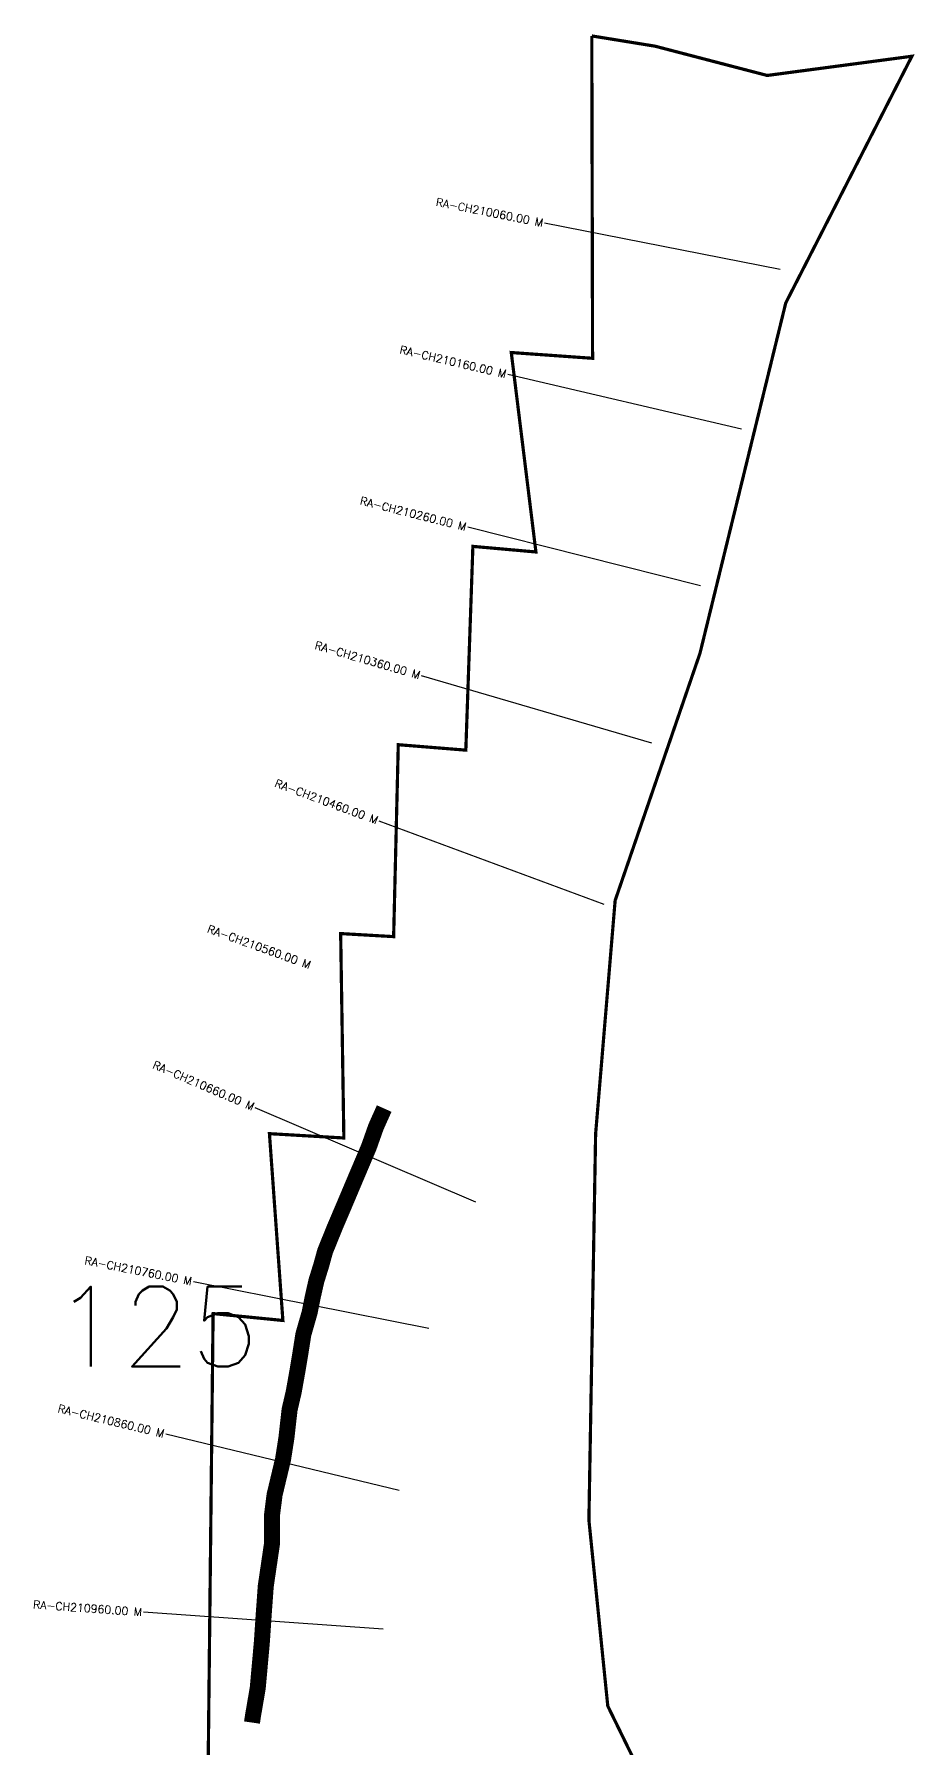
# Model space of a CAD drawing. Header units: metres. Extents: x 274532 to 277135, y 2070870 to 2074816.
# Drawn here: x 274553 to 275104, y 2073745 to 2074816 of the extents above; entities that cross this region are included whole.
import ezdxf
from ezdxf.enums import TextEntityAlignment as Align

# ---------------------------------------------------------------- set-up
doc = ezdxf.new("R2010")
doc.units = ezdxf.units.M
doc.header["$MEASUREMENT"] = 0
for name, color, linetype in [('ARTIFICIALLY PROTECTED', 4, 'Continuous'), ('CS', 134, 'Continuous'), ('CSMark', 6, 'Continuous')]:
    doc.layers.add(name, color=color, linetype=linetype)
doc.styles.get("Standard").update_dxf_attribs({"font": 'simplex.shx'})

msp = doc.modelspace()

# ---------------------------------------------------------------- linework, layer by layer
at = {"color": 6, "const_width": 2, "flags": 128}
for points in [[(274799.8, 2072594.1), (274803.8, 2072931.3), (274763.2, 2072960), (274766.1, 2073019.9), (274729.1, 2073117.3), (274733.8, 2073336.5), (274733.9, 2073340.9), (274693.2, 2073359.5), (274658.9, 2073439.1), (274661.1, 2073641.2), (274665.2, 2074017), (274708.8, 2074012.7), (274700.4, 2074129.4), (274746.9, 2074126.7), (274744.9, 2074254.4), (274778, 2074252.5), (274780.9, 2074372.4), (274823.1, 2074369), (274827.3, 2074490), (274827.5, 2074496.3), (274866.9, 2074492.8), (274851.5, 2074617.4), (274902.3, 2074613.8), (274901.8, 2074815.2)], [(274901.8, 2074815.2), (274941.3, 2074808.8), (275011.4, 2074790.5), (275101.8, 2074802.5), (275023, 2074648.4), (274969.4, 2074429.5), (274916.4, 2074275.1), (274904.2, 2074129.3), (274900, 2073888), (274911.8, 2073771.8), (274949.8, 2073694)]]:
    msp.add_lwpolyline(points, dxfattribs=at)
at = {"layer": 'ARTIFICIALLY PROTECTED', "const_width": 10, "flags": 128}
msp.add_lwpolyline([(274772.1, 2074145.1), (274767, 2074133.7), (274762.5, 2074121), (274754.3, 2074101.7), (274746.4, 2074083), (274741.4, 2074071.3), (274738.4, 2074063.9), (274735.2, 2074056), (274732.8, 2074047.3), (274729.7, 2074037.3), (274727.6, 2074028), (274725.5, 2074017.6), (274721.6, 2074004), (274719.6, 2073991.3), (274717.8, 2073980.6), (274715.6, 2073968.2), (274713, 2073957), (274711, 2073939.3), (274708.9, 2073925.9), (274703.6, 2073903.7), (274702, 2073891), (274702.1, 2073873.9), (274698.1, 2073846.7), (274696.8, 2073828.7), (274695.7, 2073812.1), (274693.1, 2073783.1), (274690.1, 2073765.6), (274689.5, 2073761.5)], dxfattribs=at)
at = {"layer": 'CS'}
for p, q in [((275019.5, 2074669.2), (274872.3, 2074698.2)), ((274995.3, 2074569.5), (274849.3, 2074603.7)), ((274969.8, 2074471.6), (274824.3, 2074508.2)), ((274939.4, 2074373.4), (274795.4, 2074415.4)), ((274909.6, 2074272.5), (274768.9, 2074324.6)), ((274829.4, 2074086.6), (274691.5, 2074145.6)), ((274800, 2074007.7), (274652.9, 2074036.9)), ((274781.4, 2073906.5), (274635.6, 2073941.7)), ((274771.4, 2073819.8), (274621.8, 2073830.4))]:
    msp.add_line(p, q, dxfattribs=at)

# ---------------------------------------------------------------- texts
at = {"insert": (274565.3, 2074033.9), "char_height": 50, "attachment_point": 1}
msp.add_mtext_dynamic_manual_height_columns('125', width=84.374, gutter_width=1, heights=[74.2], dxfattribs=at)
at = {"layer": 'CSMark'}
for s, rotation, p in [('RA-CH210060.00 M', 348.8424, (274871.4, 2074698.4)), ('RA-CH210160.00 M', 346.8539, (274848.3, 2074603.9)), ('RA-CH210260.00 M', 345.9029, (274823.3, 2074508.4)), ('RA-CH210360.00 M', 343.7342, (274794.4, 2074415.7)), ('RA-CH210460.00 M', 339.6536, (274768, 2074325)), ('RA-CH210560.00 M', 340.2151, (274726, 2074234.6)), ('RA-CH210660.00 M', 336.8339, (274690.6, 2074146)), ('RA-CH210760.00 M', 348.7701, (274651.9, 2074037.1)), ('RA-CH210860.00 M', 346.4481, (274634.6, 2073941.9)), ('RA-CH210960.00 M', 355.9334, (274620.8, 2073830.5))]:
    msp.add_text(s, height=5, rotation=rotation, dxfattribs=at).set_placement(p, align=Align.MIDDLE_RIGHT)

doc.saveas('drawing.dxf')
